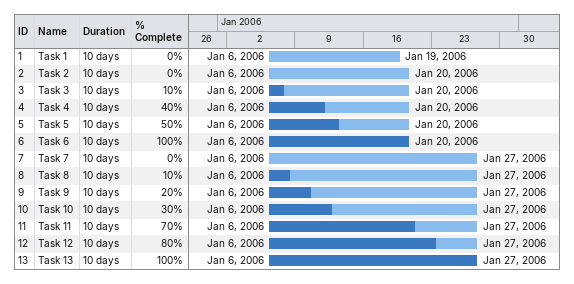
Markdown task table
| ID | Task | Duration | Start | Finish | % complete |
|---|---|---|---|---|---|
| 1 | Task 1 | 10d | 2006-01-06 | 2006-01-19 | 0 |
| 2 | Task 2 | 10d | 2006-01-06 | 2006-01-20 | 0 |
| 3 | Task 3 | 10d | 2006-01-06 | 2006-01-20 | 10 |
| 4 | Task 4 | 10d | 2006-01-06 | 2006-01-20 | 40 |
| 5 | Task 5 | 10d | 2006-01-06 | 2006-01-20 | 50 |
| 6 | Task 6 | 10d | 2006-01-06 | 2006-01-20 | 100 |
| 7 | Task 7 | 10d | 2006-01-06 | 2006-01-27 | 0 |
| 8 | Task 8 | 10d | 2006-01-06 | 2006-01-27 | 10 |
| 9 | Task 9 | 10d | 2006-01-06 | 2006-01-27 | 20 |
| 10 | Task 10 | 10d | 2006-01-06 | 2006-01-27 | 30 |
| 11 | Task 11 | 10d | 2006-01-06 | 2006-01-27 | 70 |
| 12 | Task 12 | 10d | 2006-01-06 | 2006-01-27 | 80 |
| 13 | Task 13 | 10d | 2006-01-06 | 2006-01-27 | 100 |
